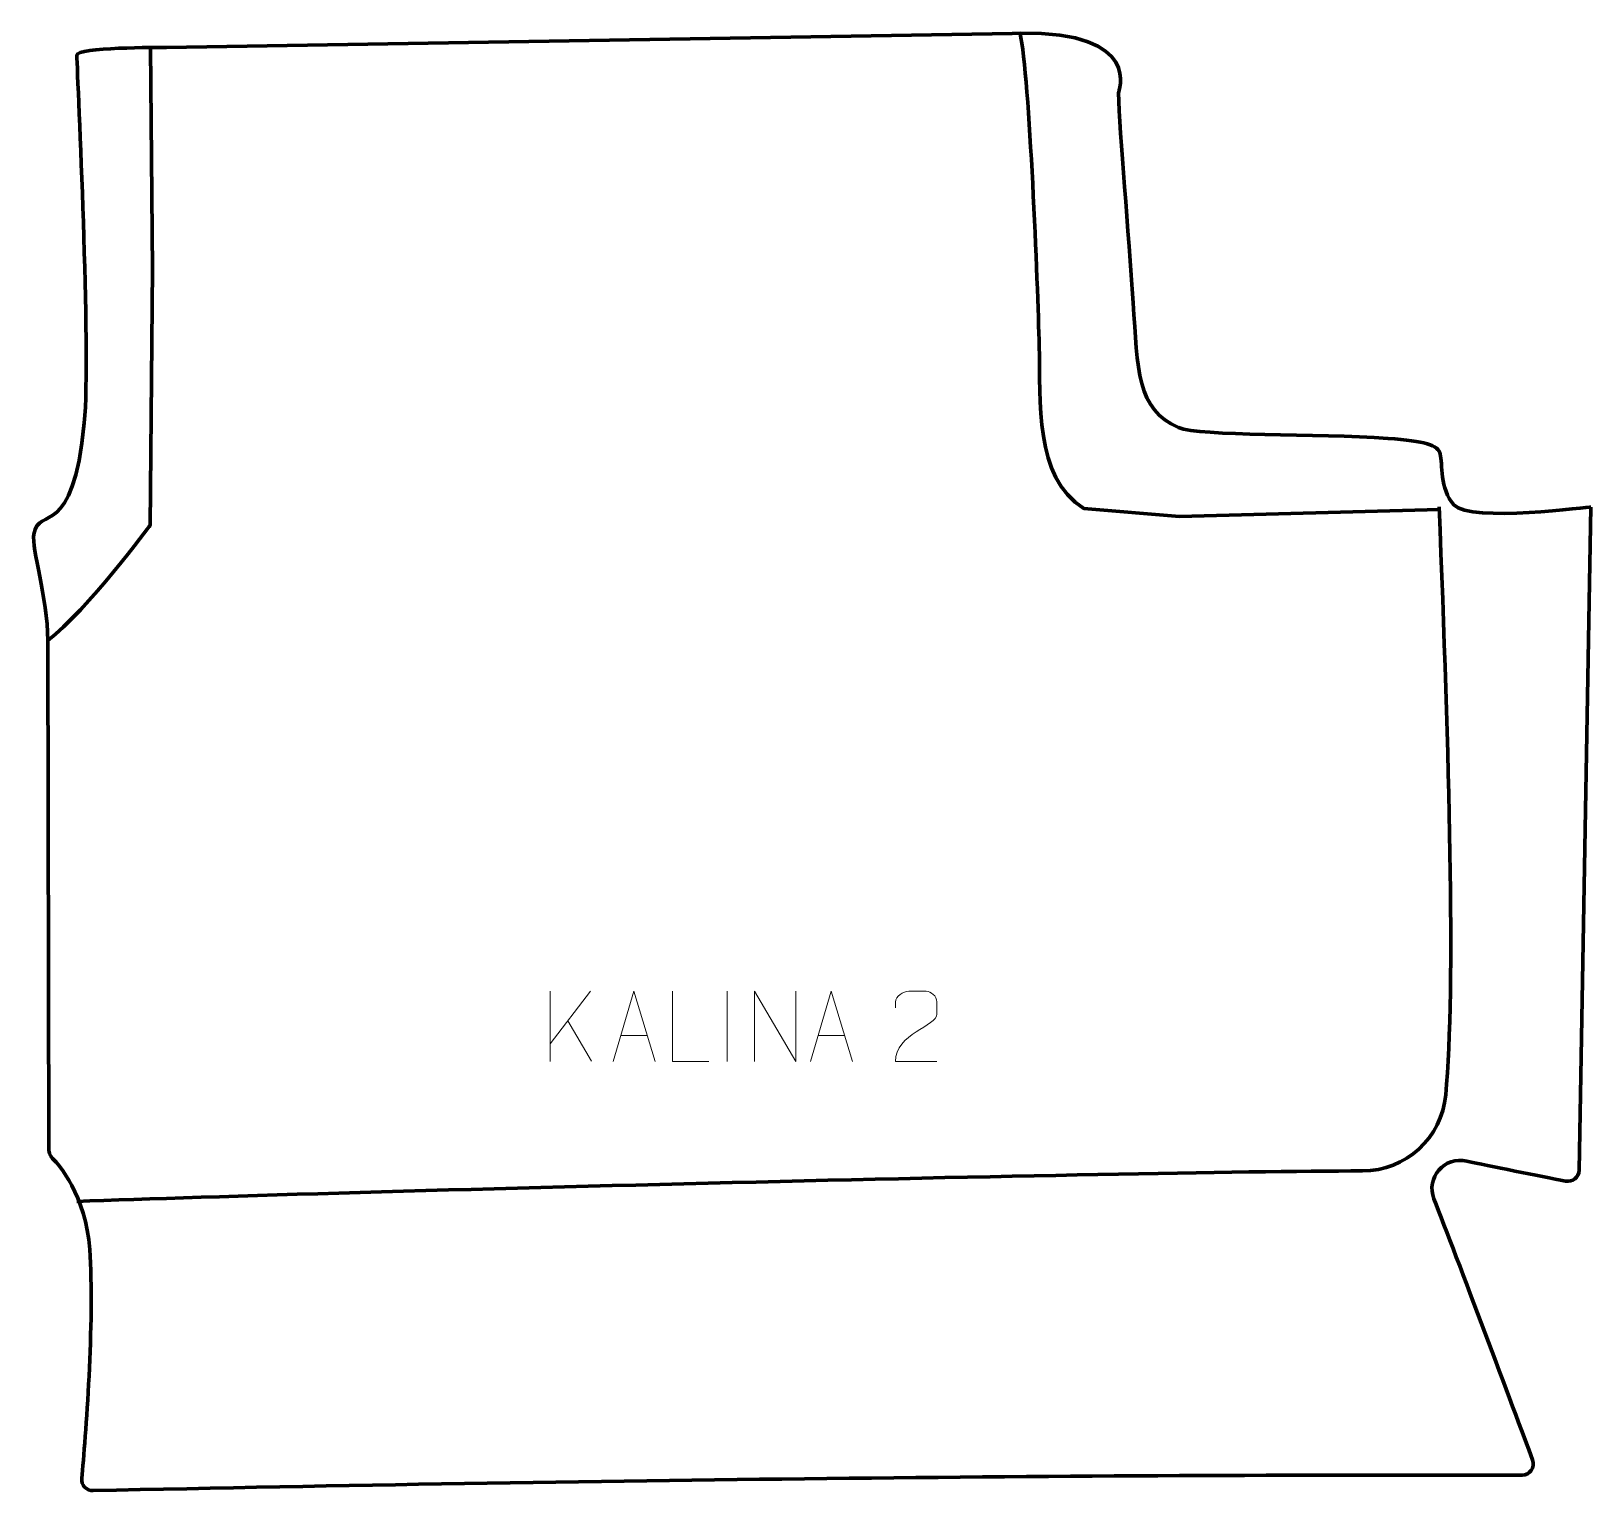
# Model space of a CAD drawing. Header units: millimetres. Extents: x -277 to 277, y -259 to 259.
import ezdxf

# ---------------------------------------------------------------- set-up
doc = ezdxf.new("R2010")
doc.units = ezdxf.units.MM
doc.header["$MEASUREMENT"] = 0
for name, color, linetype in [('layer 1', 7, 'Continuous'), ('layer 2', 7, 'Continuous'), ('layer 3', 7, 'Continuous')]:
    doc.layers.add(name, color=color, linetype=linetype)

msp = doc.modelspace()

# ---------------------------------------------------------------- linework, layer by layer
at = {"layer": 'layer 1', "color": 250, "lineweight": 9}
for points in [[(-92.9764, -81.3076), (-92.9764, -81.3076), (-92.9764, -106.2612), (-92.9764, -106.2612)], [(-78.6002, -81.3076), (-78.6002, -81.3076), (-92.9764, -99.9473), (-92.9764, -99.9473)], [(-30.128, -81.3262), (-30.128, -81.3262), (-30.128, -106.3003), (-30.128, -106.3003)], [(-78.2749, -106.1654), (-78.2749, -106.1654), (-86.7454, -91.8518), (-86.7454, -91.8518)], [(-67.8759, -97.0406), (-67.8759, -97.0406), (-58.3802, -97.0406), (-58.3802, -97.0406)], [(2.1241, -97.0406), (2.1241, -97.0406), (11.6198, -97.0406), (11.6198, -97.0406)]]:
    msp.add_open_spline(points, degree=3, dxfattribs=at)
for points, knots in [([(-70.5985, -106.29), (-70.5985, -106.29), (-63.2275, -81.3365), (-63.2275, -81.3365), (-63.2275, -81.3365), (-63.2275, -81.3365), (-55.6576, -106.29), (-55.6576, -106.29)], [0, 0, 0, 0, 0.33333333, 0.33333333, 0.33333333, 0.33333333, 1, 1, 1, 1]), ([(-36.6535, -106.2901), (-36.6535, -106.2901), (-49.6026, -106.2901), (-49.6026, -106.2901), (-49.6026, -106.2901), (-49.6026, -106.2901), (-49.6026, -81.3365), (-49.6026, -81.3365)], [0, 0, 0, 0, 0.33333333, 0.33333333, 0.33333333, 0.33333333, 1, 1, 1, 1]), ([(-20.4554, -106.29), (-20.4554, -106.29), (-20.4554, -81.3365), (-20.4554, -81.3365), (-20.4554, -81.3365), (-20.4554, -81.3365), (-5.8006, -106.29), (-5.8006, -106.29), (-5.8006, -106.29), (-5.8006, -106.29), (-5.8006, -81.3365), (-5.8006, -81.3365)], [0, 0, 0, 0, 0.25, 0.25, 0.25, 0.25, 0.5, 0.5, 0.5, 0.5, 1, 1, 1, 1]), ([(-0.5985, -106.29), (-0.5985, -106.29), (6.7725, -81.3365), (6.7725, -81.3365), (6.7725, -81.3365), (6.7725, -81.3365), (14.3424, -106.29), (14.3424, -106.29)], [0, 0, 0, 0, 0.33333333, 0.33333333, 0.33333333, 0.33333333, 1, 1, 1, 1]), ([(44.2434, -106.3004), (39.329, -106.3001), (34.4146, -106.3001), (29.5005, -106.3004), (29.5005, -106.3004), (29.5005, -96.3681), (44.1515, -93.7269), (44.2434, -89.4166), (44.2434, -89.4166), (44.2431, -87.9925), (44.2431, -86.5688), (44.2434, -85.1455), (44.2434, -85.1455), (44.2265, -83.0684), (42.1037, -81.3436), (40.4327, -81.3263), (40.4327, -81.3263), (38.3595, -81.3267), (36.2866, -81.3267), (34.2142, -81.3263), (34.2142, -81.3263), (32.3921, -81.3098), (29.5674, -83.1019), (29.5005, -85.1955), (29.5005, -85.1955), (29.5005, -85.1955), (29.5005, -87.2503), (29.5005, -87.2503)], [0, 0, 0, 0, 0.125, 0.125, 0.125, 0.125, 0.25, 0.25, 0.25, 0.25, 0.375, 0.375, 0.375, 0.375, 0.5, 0.5, 0.5, 0.5, 0.625, 0.625, 0.625, 0.625, 0.75, 0.75, 0.75, 0.75, 1, 1, 1, 1])]:
    msp.add_open_spline(points, degree=3, knots=knots, dxfattribs=at)
at = {"layer": 'layer 2', "color": 230, "lineweight": 200}
msp.add_open_spline([(276.2033, 90.383), (276.2033, 90.383), (271.9897, -144.8312), (271.9897, -144.8312), (271.9897, -144.8312), (271.9453, -147.3162), (269.6653, -149.158), (267.223, -148.6796), (267.223, -148.6796), (258.429, -146.9581), (239.6591, -143.2567), (232.2151, -141.5867), (232.2151, -141.5867), (224.2416, -139.7974), (217.5664, -147.4393), (220.547, -155.0374), (220.547, -155.0374), (228.5409, -175.416), (249.0334, -230.1956), (255.5439, -247.6253), (255.5439, -247.6253), (256.5201, -250.2391), (254.5823, -253.0211), (251.7883, -253.014), (251.7883, -253.014), (92.3923, -252.6358), (-77.5364, -254.6908), (-255.0633, -258.5008), (-255.0633, -258.5008), (-257.464, -258.5523), (-259.3718, -256.4963), (-259.1319, -254.1108), (-259.1319, -254.1108), (-257.748, -240.3631), (-254.5017, -198.2781), (-256.2743, -172.9077), (-256.2743, -172.9077), (-257.6097, -153.7963), (-267.5531, -142.3928), (-269.1085, -141.006), (-269.1085, -141.006), (-270.164, -140.0652), (-270.7616, -138.719), (-270.7643, -137.3064), (-270.7643, -137.3064), (-270.7643, -137.3064), (-271.1514, 43.1027), (-271.1514, 43.1027), (-271.1514, 43.1027), (-271.1864, 58.5947), (-277.034, 75.5126), (-276.1057, 80.8422), (-276.1057, 80.8422), (-274.3345, 91.0104), (-262.2385, 78.1334), (-258.199, 120.3127), (-258.199, 120.3127), (-255.7885, 145.4823), (-260.6185, 241.2934), (-260.8433, 250.7694), (-260.8433, 250.7694), (-260.9088, 253.5394), (-231.8393, 253.4447), (-229.0643, 253.4906), (-229.0643, 253.4906), (-229.0643, 253.4906), (70.9089, 258.4509), (70.9089, 258.4509), (70.9089, 258.4509), (70.9089, 258.4509), (73.7262, 258.4975), (73.7262, 258.4975), (73.7262, 258.4975), (117.6562, 259.2229), (108.625, 237.3736), (108.625, 237.3736), (108.625, 237.3736), (109.1017, 222.5773), (112.2006, 187.9381), (113.85, 162.9158), (113.85, 162.9158), (115.4119, 139.2213), (115.1037, 124.8837), (129.9037, 118.6423), (129.9037, 118.6423), (137.5213, 115.4299), (179.2063, 116.5663), (204.2343, 114.7744), (204.2343, 114.7744), (217.4313, 113.8295), (221.9749, 112.409), (222.7829, 109.2015), (222.7829, 109.2015), (223.6174, 105.889), (222.5697, 96.7559), (227.5874, 91.2468), (227.5874, 91.2468), (233.5936, 84.6518), (276.5256, 90.8036), (276.2033, 90.383)], degree=3, knots=[0, 0, 0, 0, 0.03846154, 0.03846154, 0.03846154, 0.03846154, 0.07692308, 0.07692308, 0.07692308, 0.07692308, 0.11538462, 0.11538462, 0.11538462, 0.11538462, 0.15384615, 0.15384615, 0.15384615, 0.15384615, 0.19230769, 0.19230769, 0.19230769, 0.19230769, 0.23076923, 0.23076923, 0.23076923, 0.23076923, 0.26923077, 0.26923077, 0.26923077, 0.26923077, 0.30769231, 0.30769231, 0.30769231, 0.30769231, 0.34615385, 0.34615385, 0.34615385, 0.34615385, 0.38461538, 0.38461538, 0.38461538, 0.38461538, 0.42307692, 0.42307692, 0.42307692, 0.42307692, 0.46153846, 0.46153846, 0.46153846, 0.46153846, 0.5, 0.5, 0.5, 0.5, 0.53846154, 0.53846154, 0.53846154, 0.53846154, 0.57692308, 0.57692308, 0.57692308, 0.57692308, 0.61538462, 0.61538462, 0.61538462, 0.61538462, 0.65384615, 0.65384615, 0.65384615, 0.65384615, 0.69230769, 0.69230769, 0.69230769, 0.69230769, 0.73076923, 0.73076923, 0.73076923, 0.73076923, 0.76923077, 0.76923077, 0.76923077, 0.76923077, 0.80769231, 0.80769231, 0.80769231, 0.80769231, 0.84615385, 0.84615385, 0.84615385, 0.84615385, 0.88461538, 0.88461538, 0.88461538, 0.88461538, 0.92307692, 0.92307692, 0.92307692, 0.92307692, 1, 1, 1, 1], dxfattribs=at)
at = {"layer": 'layer 3', "color": 142, "lineweight": 200}
for points, knots in [([(73.7262, 258.4975), (77.1167, 243.195), (79.99, 168.5274), (80.5294, 147.5738), (80.5294, 147.5738), (81.0405, 127.7211), (78.6584, 101.2579), (96.3053, 89.9148), (96.3053, 89.9148), (96.3053, 89.9148), (130.2359, 87.0773), (130.2359, 87.0773), (130.2359, 87.0773), (130.2359, 87.0773), (222.4729, 89.5448), (222.4729, 89.5448)], [0, 0, 0, 0, 0.2, 0.2, 0.2, 0.2, 0.4, 0.4, 0.4, 0.4, 0.6, 0.6, 0.6, 0.6, 1, 1, 1, 1]), ([(-271.1514, 43.1027), (-257.2077, 53.776), (-234.8865, 83.8837), (-234.8865, 83.8837), (-234.8865, 83.8837), (-234.8865, 83.8837), (-234.0055, 174.7698), (-234.0055, 174.7698), (-234.0055, 174.7698), (-234.0055, 174.7698), (-234.7062, 253.4419), (-234.7062, 253.4419)], [0, 0, 0, 0, 0.25, 0.25, 0.25, 0.25, 0.5, 0.5, 0.5, 0.5, 1, 1, 1, 1]), ([(222.3895, 90.4628), (225.876, 2.1526), (228.3341, -79.0894), (224.7203, -118.1401), (224.7203, -118.1401), (223.3106, -133.372), (210.5485, -145.0363), (195.2517, -145.0775), (195.2517, -145.0775), (108.9594, -145.3111), (-162.8544, -152.2851), (-260.9075, -155.9219)], [0, 0, 0, 0, 0.25, 0.25, 0.25, 0.25, 0.5, 0.5, 0.5, 0.5, 1, 1, 1, 1])]:
    msp.add_open_spline(points, degree=3, knots=knots, dxfattribs=at)

doc.saveas('drawing.dxf')
